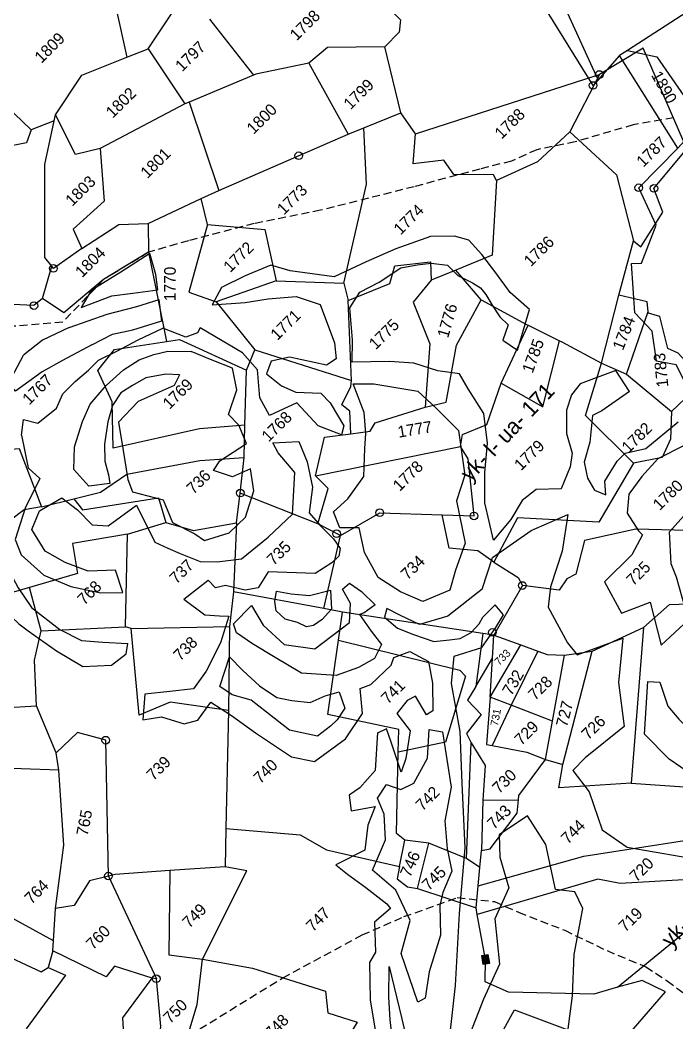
# Model space of a CAD drawing. Header units: metres. Extents: x 302481 to 307962, y 1946667 to 1951250.
# Drawn here: x 305117 to 305535, y 1948426 to 1949064 of the extents above; entities that cross this region are included whole.
import ezdxf

# ---------------------------------------------------------------- set-up
doc = ezdxf.new("R2010")
doc.units = ezdxf.units.M
doc.linetypes.add('DASHED', pattern=[0.75, 0.5, -0.25])
for name, color, linetype in [('LINE_FOOTPATH', 1, 'DASHED'), ('POLY_HATCH', 12, 'Continuous'), ('POLY_PARCEL', 6, 'Continuous'), ('SYM_STONE', 1, 'Continuous'), ('TEXT_MAPOUT', 7, 'Continuous'), ('TEXT_PARCEL', 7, 'Continuous')]:
    doc.layers.add(name, color=color, linetype=linetype)
doc.styles.add('TEXT_MAP', font='')
doc.styles.get('TEXT_MAP').set_extended_font_data('Kruti Dev 050')

# ---------------------------------------------------------------- blocks, each defined once
blk = doc.blocks.new('STONE')
blk.add_circle((0, 0), 0.851)
blk = doc.blocks.new('STONESQUAREFILLED')
blk.add_hatch(color=256).paths.add_polyline_path([(0.7, -0.48), (0.7, 0.48), (-0.7, 0.48), (-0.7, -0.48)])
blk.add_lwpolyline([(-0.7, 0.48), (0.7, 0.48), (0.7, -0.48), (-0.7, -0.48)], close=True)

msp = doc.modelspace()

# ---------------------------------------------------------------- linework, layer by layer
at = {"layer": 'LINE_FOOTPATH', "ltscale": 10}
for points in [[(305532.78, 1949001.36), (305507.24, 1948996.99), (305470.31, 1948986.2), (305445.88, 1948981.14), (305429.7, 1948973.9), (305409.58, 1948968.82), (305367.81, 1948957.61), (305308.36, 1948942.61), (305266.06, 1948934.13), (305224.3, 1948923.28), (305198.85, 1948915.91), (305170.32, 1948898.49), (305144.32, 1948871.51), (305113.34, 1948868.84), (305075.98, 1948868.18), (305036.43, 1948865.71), (304975.93, 1948863.47), (304932.7, 1948864.27), (304892.1, 1948861.81), (304845.09, 1948861.36), (304794.98, 1948861.83), (304747.94, 1948870.93)], [(305225.07, 1948417.79), (305284.32, 1948454.26), (305334.87, 1948481.58), (305361.35, 1948493.19), (305395.31, 1948505.31), (305418.98, 1948502.77), (305434.27, 1948495.98), (305463.61, 1948484.52), (305490.55, 1948471.56), (305515.17, 1948461.27), (305528.77, 1948452.43), (305543.69, 1948441.36), (305566.69, 1948424.31)]]:
    msp.add_lwpolyline(points, dxfattribs=at)
at = {"layer": 'POLY_HATCH'}
for points in [[(305504.74, 1948827.3), (305496.12, 1948840.58), (305473.44, 1948832.24), (305467.98, 1948825.25), (305464.82, 1948815.4), (305464.86, 1948800.66), (305468.32, 1948788.03), (305467.19, 1948779.29), (305461.34, 1948765.3), (305445.4, 1948764.96), (305436.53, 1948757.88), (305429.4, 1948745.92), (305418.4, 1948732.68), (305412.76, 1948756.55), (305412.92, 1948775.71), (305414.45, 1948794.41), (305412.21, 1948813.39), (305402.13, 1948828.98), (305396.63, 1948838.48), (305383, 1948840.44), (305367.63, 1948845.26), (305352.16, 1948846.3), (305328.49, 1948845.98), (305328.62, 1948860.17), (305326.85, 1948880.53), (305333.33, 1948890.56), (305345.6, 1948896.98), (305359.45, 1948906.07), (305369.68, 1948907.89), (305378.71, 1948908.89), (305389.02, 1948907.67), (305395.73, 1948901.21), (305405.02, 1948896.4), (305409.98, 1948893.17), (305413.37, 1948889.11), (305417.5, 1948882.28), (305422.36, 1948874.9), (305427.71, 1948869.63), (305424.35, 1948859.96), (305433.68, 1948853.6), (305441.29, 1948879.49), (305428.96, 1948890.26), (305419.76, 1948902.85), (305410.88, 1948914.47), (305402.74, 1948923.63), (305393.5, 1948926.12), (305378.24, 1948926.04), (305356.19, 1948918.13), (305337.25, 1948909.89), (305316.9, 1948900.26), (305289.08, 1948904.19), (305276.63, 1948907.76), (305260.27, 1948900.81), (305245.31, 1948893.53), (305239.45, 1948882.47)], [(305204.84, 1948892.04), (305203.63, 1948901.78), (305199.7, 1948915.12), (305181.39, 1948903.22), (305162.44, 1948891.55), (305156.05, 1948880.85)], [(305207.36, 1948872.24), (305206.88, 1948875.55), (305205.61, 1948885.85)], [(305148.39, 1948868.04), (305131.39, 1948860.01), (305119.43, 1948850.37)], [(305231.74, 1948867.91), (305229.95, 1948864.54), (305222.74, 1948861.98), (305208.04, 1948867.6)], [(305218.66, 1948837.97), (305215.22, 1948831.07), (305192.33, 1948821.02), (305179.86, 1948807.85), (305182.8, 1948789.87), (305185.84, 1948771.22), (305188.7, 1948763.45), (305208.21, 1948758.42), (305214.16, 1948743.87), (305228.34, 1948736.85), (305234.43, 1948732.62), (305250.2, 1948737.36), (305260.66, 1948747.44), (305265.82, 1948764.18), (305263.86, 1948778.05), (305252.31, 1948773.08), (305240.23, 1948777.1), (305244.24, 1948783.2), (305261.14, 1948794.15), (305256.3, 1948805.8), (305249.77, 1948812.7), (305255.04, 1948828.44), (305252.42, 1948842.09), (305239.46, 1948847.22), (305226.05, 1948852.8)], [(305118.05, 1948799.49), (305122.27, 1948778.77), (305129.81, 1948771.92), (305120.52, 1948753.11), (305113.98, 1948733.07)], [(305182.55, 1948699.46), (305177.9, 1948713.56), (305160.46, 1948713.06), (305145.96, 1948718.5), (305133.1, 1948725.68), (305124.59, 1948739.56), (305129.5, 1948751.46), (305143.71, 1948759.67), (305153.65, 1948751.96), (305163.05, 1948742.41), (305173.23, 1948741.84), (305191.25, 1948754.91), (305202.87, 1948731.49), (305211.09, 1948727.69), (305219.1, 1948724.31), (305231.65, 1948719.2)], [(305411.16, 1948701.53), (305417.62, 1948721.74), (305442.37, 1948738.94), (305465.6, 1948749.11), (305461.91, 1948725.7), (305454.6, 1948702.94), (305453.07, 1948690.17), (305465.34, 1948667.36), (305471.49, 1948659.69), (305500.69, 1948670.27), (305497.83, 1948642.18), (305501.36, 1948614.07), (305476.6, 1948594.32), (305468.7, 1948586.24), (305479.09, 1948572.6), (305487.52, 1948548.52), (305503.45, 1948537.42), (305537.71, 1948531.39), (305551.93, 1948529.93), (305575.21, 1948530.17), (305593.92, 1948538.75), (305603.43, 1948546.64), (305611.23, 1948557.69), (305617.2, 1948581.96)], [(305097.7, 1948734.53), (305098.61, 1948717.47), (305098.46, 1948708.2), (305106.79, 1948688.55), (305116.38, 1948679.46), (305122.43, 1948675.01), (305140.37, 1948662.41), (305157.02, 1948652.41), (305175.43, 1948653.24), (305184.77, 1948660.37), (305185.71, 1948666.9)], [(305221.39, 1948695.28), (305234.79, 1948685.18), (305244.1, 1948684.62), (305250.06, 1948684.39), (305244.69, 1948667.5), (305235.64, 1948649.32), (305227.48, 1948638.08), (305212.42, 1948636.37), (305196.6, 1948634.78), (305195.25, 1948618.43), (305207.17, 1948620.24), (305221.56, 1948615.88), (305230.24, 1948618.14), (305238.61, 1948629.6), (305251.59, 1948621.24), (305266.93, 1948610.05), (305266.93, 1948610.05), (305289.84, 1948594.84), (305304.46, 1948591.99), (305324.11, 1948606.25), (305335.1, 1948622.48), (305333.42, 1948638.4), (305340.25, 1948640.99)], [(305388.64, 1948400), (305394.18, 1948449.3), (305396.69, 1948495.25), (305400.36, 1948536.98), (305398.3, 1948578.05), (305397.23, 1948611.04), (305391.6, 1948641.52), (305393.34, 1948658.85), (305410.87, 1948664.37), (305419.83, 1948677.14), (305424.73, 1948685.21), (305419.38, 1948691.65)], [(305344.49, 1948610.44), (305343.11, 1948586.28), (305333.32, 1948575.15), (305326.49, 1948570.39), (305327.86, 1948560.43), (305343.14, 1948563.21), (305338.34, 1948551.41), (305336.45, 1948535.39), (305336.45, 1948535.39), (305318, 1948526.11), (305325.57, 1948520.14), (305337.13, 1948511.66), (305350.53, 1948501.35), (305352.79, 1948498.31), (305342.58, 1948489.77), (305343.17, 1948470.6), (305339.47, 1948464.11)], [(305465.56, 1948420.08), (305468.61, 1948442.73), (305469.69, 1948469.03), (305475.08, 1948498.29), (305469.98, 1948508.89), (305457.75, 1948510.4), (305451.72, 1948539.19), (305440.04, 1948557.41), (305421.97, 1948545.2), (305422.42, 1948530.98), (305428.15, 1948511.45), (305419.15, 1948491.79), (305422.2, 1948463), (305411.87, 1948440.69), (305403.2, 1948418.38)], [(305339.47, 1948464.11), (305339.93, 1948440.17), (305343.01, 1948420.99), (305340.34, 1948400.74), (305335.83, 1948378), (305325.36, 1948356.9), (305313.04, 1948331.36), (305308.24, 1948319.35), (305307.66, 1948317.66)]]:
    msp.add_lwpolyline(points, dxfattribs=at)
at = {"layer": 'POLY_HATCH', "lineweight": -2}
for points in [[(305156.05, 1948880.85), (305175.55, 1948888.2), (305188.93, 1948889.91), (305204.84, 1948892.04)], [(305239.45, 1948882.47), (305260.29, 1948883.86), (305275.04, 1948886.37), (305292.85, 1948887.85), (305308.09, 1948882.73), (305317.17, 1948858.3), (305318.16, 1948848.13), (305312.04, 1948844.07), (305288.66, 1948849.21), (305276.96, 1948846.69), (305273.88, 1948838.56), (305283.52, 1948830.91), (305292.66, 1948826.83), (305308.43, 1948826.28), (305314.51, 1948820.17), (305323.11, 1948805.4), (305321.57, 1948799.81), (305306.84, 1948805.43), (305293.15, 1948820.21), (305275.84, 1948812.11), (305269.77, 1948823.32), (305268.29, 1948841.12), (305258.66, 1948851.82), (305231.74, 1948867.91)], [(305148.39, 1948868.04), (305172.61, 1948876.57), (305191.52, 1948881.47), (305205.61, 1948885.85)], [(305162.78, 1948857.09), (305176.06, 1948863.77), (305188.86, 1948866.65), (305207.36, 1948872.24)], [(305166.99, 1948847.19), (305178.65, 1948853.01), (305192.33, 1948860.24), (305208.04, 1948867.6)], [(305162.78, 1948857.09), (305144.09, 1948846.96), (305131.34, 1948839.91), (305114.33, 1948827.51), (305110.11, 1948832.89), (305119.43, 1948850.37)], [(305160.95, 1948766.98), (305151.39, 1948777.76), (305151.72, 1948792.01), (305157, 1948808.28), (305161.69, 1948819.32), (305171.9, 1948831.21), (305182.97, 1948841.07), (305192.88, 1948847.45), (305202.19, 1948850.91), (305211.21, 1948852.93), (305226.05, 1948852.8)], [(305118.05, 1948799.49), (305119.37, 1948809.4), (305128.41, 1948807.12), (305140.32, 1948816.71), (305144.3, 1948825.75), (305152.25, 1948833.65), (305160.75, 1948840.98), (305166.99, 1948847.19)], [(305218.66, 1948837.97), (305210.01, 1948838.39), (305197.21, 1948836.1), (305188.76, 1948831.17), (305181.19, 1948826.54), (305175.93, 1948818.41), (305172.99, 1948807.95), (305170.92, 1948793.71), (305171.18, 1948782.95), (305173.48, 1948774.22), (305174.33, 1948768.69), (305160.95, 1948766.98)], [(305504.74, 1948827.3), (305487.33, 1948814.98), (305481.21, 1948811.94), (305479.64, 1948795.16), (305476.04, 1948782.45), (305478.04, 1948772.28), (305482.6, 1948764.64), (305489.71, 1948761.57), (305489.22, 1948770.22), (305496.89, 1948782.92), (305501.99, 1948787.99), (305515.22, 1948791.01), (305535.88, 1948808.02)], [(305549.12, 1948802.42), (305539.64, 1948792.99), (305522.83, 1948784.38), (305512.63, 1948773.22), (305504.46, 1948762.05), (305503.4, 1948749.84), (305510.49, 1948738.64), (305513.02, 1948736.09), (305506.37, 1948723.39), (305489.03, 1948706.14), (305499.65, 1948686.28), (305517.98, 1948693.36), (305525.02, 1948665.88), (305542.36, 1948682.12), (305534.81, 1948709.09), (305531.28, 1948717.74), (305530.32, 1948738.09), (305546.65, 1948756.36), (305560.44, 1948775.15), (305578.02, 1948791.9)], [(305242.57, 1948718.87), (305258.04, 1948720.76), (305274.98, 1948734.73), (305290.48, 1948749.19), (305292.01, 1948775.75), (305281.43, 1948788.33), (305278.06, 1948794.62), (305294.49, 1948795.55), (305299.76, 1948782.5), (305303.1, 1948766.55), (305301.11, 1948750.13), (305308.33, 1948741.9), (305316.52, 1948733.68), (305320.85, 1948727.39), (305319.87, 1948722.56), (305315.51, 1948718.22), (305304.86, 1948711.48), (305274.92, 1948712.52), (305268.61, 1948702.39), (305260.39, 1948700.96), (305247.84, 1948703.88), (305241.56, 1948702.45), (305236.74, 1948707.29)], [(305105.81, 1948733.8), (305107.66, 1948717.89), (305116.05, 1948702.46), (305124.44, 1948689.93), (305142.43, 1948675.93), (305156.37, 1948668.92), (305169.74, 1948667.73), (305185.71, 1948666.9)], [(305113.98, 1948733.07), (305117.85, 1948723.39), (305132.35, 1948710.56), (305149.49, 1948703.25), (305168.67, 1948699.13), (305182.55, 1948699.46)], [(305231.65, 1948719.2), (305242.57, 1948718.87)], [(305221.39, 1948695.28), (305236.74, 1948707.29)], [(305411.16, 1948701.53), (305389.27, 1948684.31), (305371.19, 1948679.11), (305359.16, 1948684.9), (305350.4, 1948689.24), (305349.08, 1948683.75), (305357.31, 1948676.79), (305367.38, 1948672.71), (305380.46, 1948668.22), (305390.41, 1948669.25), (305397.09, 1948670.15), (305404.04, 1948673.93), (305409.29, 1948679.42), (305411.53, 1948683.73), (305419.38, 1948691.65)], [(305340.25, 1948640.99), (305353.25, 1948653.21), (305354.91, 1948658.13), (305365.17, 1948661.79), (305377.04, 1948655.62), (305379.45, 1948641.68), (305379.81, 1948624.05), (305375.7, 1948621.6), (305368.77, 1948633.5), (305363.43, 1948630.65), (305356.85, 1948622.46), (305365.42, 1948611.38), (305362.5, 1948593.76), (305359.61, 1948585.16), (305353.11, 1948604.85), (305350.26, 1948612.64), (305344.46, 1948610.02)], [(305617.2, 1948581.96), (305596.61, 1948576.52), (305552.37, 1948578.14), (305530.04, 1948593.44), (305514.32, 1948609.24), (305516.46, 1948642.81), (305524.08, 1948642.28), (305529.12, 1948627.01), (305536.22, 1948618.86), (305546.87, 1948608.16), (305568.73, 1948605.56), (305579.81, 1948613.53)], [(305354.58, 1948411.36), (305352.51, 1948427.61), (305351.84, 1948441.97), (305351.87, 1948461.45), (305359.77, 1948428.95), (305364.42, 1948409.17)]]:
    msp.add_lwpolyline(points, dxfattribs=at)
for points in [[(305342.24, 1948832.15), (305370.19, 1948827.51), (305381.86, 1948816.81), (305396.06, 1948802.54), (305400.04, 1948774.05), (305394.9, 1948757.79), (305400.41, 1948730.82), (305394.26, 1948713.54), (305390.66, 1948700.84), (305373.35, 1948693.75), (305359.13, 1948699.89), (305344.92, 1948709.07), (305336.32, 1948724.86), (305332.81, 1948740.63), (305320.6, 1948740.66), (305316.56, 1948750.84), (305325.74, 1948758.96), (305335.96, 1948773.17), (305336.52, 1948790.97), (305337.06, 1948800.63), (305336.08, 1948813.86), (305329.01, 1948832.18)], [(305264.47, 1948691.06), (305271.77, 1948678.59), (305285.15, 1948666.42), (305304.62, 1948663.5), (305326.7, 1948680.38), (305327.38, 1948692.51), (305322.3, 1948701.47), (305326.78, 1948705.29), (305334.43, 1948700.16), (305343.02, 1948691.52), (305335.98, 1948686.43), (305333.11, 1948685.48), (305340.42, 1948674.92), (305347.1, 1948666.28), (305342.6, 1948657.35), (305332.37, 1948651.63), (305318.3, 1948646.55), (305296.27, 1948648.2), (305279.38, 1948658.13), (305265.03, 1948666.79), (305254.84, 1948673.83), (305252.94, 1948679.59)], [(305280.2, 1948700.32), (305289.71, 1948698.66), (305301.35, 1948697.49), (305314.65, 1948700.9), (305315.27, 1948688.76), (305309.34, 1948682.21), (305303.92, 1948678.45), (305299.32, 1948677.48), (305293.59, 1948680.28), (305285.89, 1948682.43), (305280.16, 1948687.85), (305279.2, 1948693.76)], [(305244.19, 1948639.69), (305250.32, 1948658.52), (305258.91, 1948649.87), (305269.42, 1948639.95), (305280.58, 1948632.58), (305290.15, 1948630.65), (305301.64, 1948629.34), (305311.24, 1948633.79), (305320.18, 1948636.33), (305323.67, 1948625.78), (305318.85, 1948618.45), (305314.69, 1948614.31), (305306.37, 1948607.94), (305288.5, 1948611.81), (305264.29, 1948631.02), (305252.16, 1948634.24)], [(305370.2, 1948438.8), (305359.61, 1948469.85), (305365.27, 1948490.69), (305356.17, 1948510.04), (305341.46, 1948522.79), (305349.66, 1948542.1), (305348.69, 1948558.38), (305344.65, 1948568.56), (305350.27, 1948577.2), (305359.42, 1948574.12), (305367.57, 1948578.17), (305376.27, 1948593.92), (305377.34, 1948612.23), (305385.98, 1948610.69), (305391.47, 1948575.58), (305387.34, 1948554.22), (305388.81, 1948536.42), (305391.82, 1948522.17), (305386.18, 1948508.45), (305384.12, 1948500.31), (305384.57, 1948481.49), (305377.38, 1948458.11), (305374.79, 1948441.33)]]:
    msp.add_lwpolyline(points, close=True, dxfattribs=at)
at = {"layer": 'POLY_PARCEL'}
for points in [[(305483.55, 1949028.31), (305465.56, 1949067.73), (305446.65, 1949107.39), (305433.61, 1949133.75), (305408.68, 1949161.85), (305396.76, 1949198.93)], [(305616.71, 1949117.64), (305503.46, 1949044.37)], [(305296.11, 1949109.18), (305320.88, 1949102.09), (305359.28, 1949063.84), (305358.31, 1949055.9), (305349.15, 1949046.67)], [(305180.66, 1949103.13), (305178.06, 1949071.7), (305185.21, 1949040.1)], [(305198.58, 1949045.43), (305223.33, 1949082.47)], [(305498.51, 1949041.17), (305481.64, 1949022.03), (305447.18, 1949077.9), (305445.82, 1949080.16)], [(305237.64, 1949064.12), (305265.75, 1949028.57)], [(305349.15, 1949046.67), (305312.75, 1949046.15), (305300.86, 1949036.21)], [(305359.42, 1949004.61), (305349.15, 1949046.67)], [(305139.64, 1949003.34), (305156.56, 1949028.67), (305185.21, 1949040.1)], [(305185.21, 1949040.1), (305198.58, 1949045.43)], [(305198.58, 1949045.43), (305222.06, 1949010.41)], [(305507.31, 1948923.17), (305512.1, 1948919.33), (305525.95, 1948941.33), (305520.39, 1948956.54), (305541.36, 1948981.66), (305513.45, 1949045.73), (305485.68, 1949029)], [(305503.46, 1949044.37), (305498.51, 1949041.17)], [(305535.52, 1948982.06), (305498.51, 1949041.17)], [(305503.46, 1949044.37), (305522.16, 1949040.26), (305550.95, 1948998.91), (305535.52, 1948982.06)], [(305300.86, 1949036.21), (305267.17, 1949029.17), (305265.75, 1949028.57)], [(305300.86, 1949036.21), (305325.98, 1948990.94)], [(305265.75, 1949028.57), (305224.7, 1949011.5)], [(305368.65, 1948991.3), (305483.55, 1949028.31)], [(305485.68, 1949029), (305466.95, 1948992.46)], [(305483.55, 1949028.31), (305485.68, 1949029)], [(305485.68, 1949029), (305483.77, 1949027.84), (305483.55, 1949028.31)], [(305124.23, 1948993.83), (305097.3, 1949019.49)], [(305222.06, 1949010.41), (305168.14, 1948981.94)], [(305224.7, 1949011.5), (305222.06, 1949010.41)], [(305224.7, 1949011.5), (305243.6, 1948955.22)], [(305138.84, 1948999.51), (305139.64, 1949003.34)], [(305168.14, 1948981.94), (305152.48, 1948978.18), (305139.64, 1949003.34)], [(305335.92, 1948995), (305359.42, 1949004.61)], [(305368.65, 1948991.3), (305359.42, 1949004.61)], [(305138.84, 1948999.51), (305124.23, 1948993.83)], [(305137.3, 1948907.01), (305132.98, 1948912.49), (305133.05, 1948971.77), (305138.84, 1948999.51)], [(305323.07, 1948896.25), (305337.47, 1948959.27), (305335.92, 1948995)], [(305325.98, 1948990.94), (305335.92, 1948995)], [(305124.23, 1948993.83), (305121.2, 1948985.53), (305072.09, 1948975.82)], [(305243.6, 1948955.22), (305325.98, 1948990.94)], [(305420.17, 1948961.67), (305418.38, 1948965.27), (305393.17, 1948965.46), (305386.83, 1948974.48), (305367.15, 1948972.16), (305368.65, 1948991.3)], [(305466.95, 1948992.46), (305446.25, 1948973.53), (305420.17, 1948961.67)], [(305466.95, 1948992.46), (305496.51, 1948965.12), (305507.31, 1948923.17)], [(305544.1, 1948825.36), (305534.54, 1948844.18), (305522.07, 1948846.53), (305519.3, 1948865.63), (305508.15, 1948877.27), (305506.16, 1948908.8), (305512.39, 1948908.91), (305521.74, 1948933.16), (305510.71, 1948956.98), (305535.52, 1948982.06)], [(305168.14, 1948981.94), (305170.79, 1948948.34), (305150.94, 1948930.59), (305156.47, 1948918.37)], [(305420.17, 1948961.67), (305417.38, 1948914.16), (305394.28, 1948904.57)], [(305232.43, 1948950.02), (305243.6, 1948955.22)], [(305198.68, 1948934.31), (305232.43, 1948950.02)], [(305236.33, 1948933.67), (305232.43, 1948950.02)], [(305156.47, 1948918.37), (305179.97, 1948933.58), (305198.68, 1948934.31)], [(305198.68, 1948934.31), (305198.85, 1948915.91)], [(305236.33, 1948933.67), (305224.44, 1948890.5), (305241.98, 1948884.35)], [(305236.33, 1948933.67), (305272.96, 1948930.39), (305280.18, 1948897.71)], [(305156.47, 1948918.37), (305138.41, 1948905.6), (305137.3, 1948907.01)], [(305498.14, 1948888.59), (305507.31, 1948923.17)], [(305198.85, 1948915.91), (305170.32, 1948898.49), (305145.05, 1948877.35), (305131.53, 1948886.54)], [(305198.85, 1948915.91), (305210.35, 1948859.11)], [(305131.53, 1948886.54), (305137.3, 1948907.01)], [(305325.95, 1948885.28), (305352.49, 1948896.03), (305355.65, 1948907.18), (305378.21, 1948909.89), (305378.77, 1948898.14)], [(305394.28, 1948904.57), (305378.77, 1948898.14)], [(305410.52, 1948885.6), (305394.28, 1948904.57)], [(305280.18, 1948897.71), (305241.98, 1948884.35)], [(305280.18, 1948897.71), (305323.07, 1948896.25)], [(305323.07, 1948896.25), (305325.95, 1948885.28)], [(305378.77, 1948898.14), (305367.33, 1948884.24), (305377.8, 1948857.71), (305374.91, 1948817.29)], [(305131.53, 1948886.54), (305125.98, 1948881.97), (305108.16, 1948882.97)], [(305487.05, 1948845.26), (305498.14, 1948888.59)], [(305516.8, 1948878.12), (305516.08, 1948884.37), (305498.14, 1948888.59)], [(305241.98, 1948884.35), (305266.46, 1948853.73)], [(305327.94, 1948834.3), (305325.95, 1948885.28)], [(305374.91, 1948817.29), (305388.24, 1948820.62), (305394.83, 1948856.84), (305410.52, 1948885.6)], [(305410.52, 1948885.6), (305439.38, 1948869.94), (305440.36, 1948869.46)], [(305502.88, 1948838.28), (305516.8, 1948878.12)], [(305541.88, 1948845), (305535.73, 1948851.66), (305529.18, 1948854.71), (305524.12, 1948875.14), (305516.91, 1948877.15), (305516.8, 1948878.12)], [(305423.31, 1948832.71), (305440.36, 1948869.46)], [(305440.36, 1948869.46), (305460.37, 1948859.56)], [(305166.74, 1948840.58), (305177.36, 1948853.98), (305210.35, 1948859.11)], [(305210.35, 1948859.11), (305218.65, 1948860.4), (305261.14, 1948840.91)], [(305423.31, 1948832.71), (305449.81, 1948817.5), (305460.37, 1948859.56)], [(305460.37, 1948859.56), (305461.78, 1948858.86), (305487.05, 1948845.26)], [(305261.14, 1948840.91), (305266.46, 1948853.73)], [(305266.46, 1948853.73), (305327.94, 1948834.3)], [(305507.34, 1948781.71), (305476.91, 1948812.15), (305487.05, 1948845.26)], [(305487.05, 1948845.26), (305502.88, 1948838.28)], [(305260.19, 1948805.88), (305231.28, 1948803.65), (305176.34, 1948791.36), (305175.83, 1948820.84), (305166.74, 1948840.58)], [(305260.19, 1948805.88), (305261.14, 1948840.91)], [(305502.88, 1948838.28), (305531.54, 1948814.51)], [(305327.64, 1948800.46), (305327.01, 1948814.76), (305321.91, 1948818.92), (305327.54, 1948830.4), (305327.94, 1948834.3)], [(305397.39, 1948792.3), (305398.67, 1948800.02), (305414.14, 1948806.27), (305423.31, 1948832.71)], [(305531.54, 1948814.51), (305544.41, 1948826.99), (305544.4, 1948830.75)], [(305327.64, 1948800.46), (305339.9, 1948802.12), (305343.11, 1948807.38), (305374.91, 1948817.29)], [(305531.54, 1948814.51), (305530.98, 1948796.98), (305525.52, 1948785.33), (305507.34, 1948781.71)], [(305259.64, 1948785.37), (305260.19, 1948805.88)], [(305305.16, 1948773.6), (305310.83, 1948798.18), (305327.64, 1948800.46)], [(305093.98, 1948789.23), (305116.66, 1948791.1), (305130.91, 1948754.03)], [(305305.16, 1948773.6), (305397.39, 1948792.3)], [(305385.78, 1948748.84), (305405.94, 1948748.15), (305402.29, 1948784.56), (305397.39, 1948792.3)], [(305151.37, 1948758.94), (305168.32, 1948763.32), (305185.03, 1948774.67), (305231.62, 1948783.52), (305259.64, 1948785.37)], [(305257.29, 1948762.7), (305259.64, 1948785.37)], [(305507.34, 1948781.71), (305485.25, 1948744.2), (305433.61, 1948747.01), (305418.61, 1948718.71)], [(305306.66, 1948743.1), (305313.12, 1948765.6), (305305.16, 1948773.6)], [(305130.91, 1948754.03), (305151.37, 1948758.94)], [(305151.37, 1948758.94), (305156.93, 1948752.06), (305205.18, 1948759.63), (305209.84, 1948743.96)], [(305254.83, 1948743.75), (305257.29, 1948762.7)], [(305306.66, 1948743.1), (305257.29, 1948762.7)], [(305130.91, 1948754.03), (305119.73, 1948751.98), (305111.09, 1948745.45), (305101.19, 1948746.27), (305064.09, 1948728.94), (305057.56, 1948735.66)], [(305320.91, 1948735.76), (305345.97, 1948750.2), (305385.78, 1948748.84)], [(305418.61, 1948718.71), (305408.33, 1948725.91), (305390.03, 1948727.71), (305385.78, 1948748.84)], [(305185.46, 1948736.45), (305209.84, 1948743.96)], [(305209.84, 1948743.96), (305227.58, 1948738.88), (305254.83, 1948743.75)], [(305254.83, 1948743.75), (305253.04, 1948699.92)], [(305320.91, 1948735.76), (305306.66, 1948743.1)], [(305621.9, 1948721.67), (305577.49, 1948722.91), (305557.99, 1948738.43), (305508.81, 1948739.73), (305476.15, 1948732.47), (305470.8, 1948711.01), (305464.92, 1948708.14), (305460.09, 1948700.83), (305436.71, 1948703.88)], [(305185.46, 1948736.45), (305150.48, 1948730.52), (305153.77, 1948711.51), (305123.18, 1948702.56)], [(305184.31, 1948677.55), (305185.46, 1948736.45)], [(305310.4, 1948689.17), (305320.91, 1948735.76)], [(305513.64, 1948677.1), (305530.36, 1948691.7), (305604.03, 1948694.43), (305623.18, 1948716.71), (305621.9, 1948721.67)], [(305418.61, 1948718.71), (305434.03, 1948709.05), (305436.71, 1948703.88)], [(305123.18, 1948702.56), (305071.83, 1948687.85)], [(305130.58, 1948675.1), (305123.18, 1948702.56)], [(305436.71, 1948703.88), (305418.49, 1948672.37)], [(305253.04, 1948699.92), (305250.44, 1948677.86)], [(305310.4, 1948689.17), (305253.04, 1948699.92)], [(305322.21, 1948686.95), (305310.4, 1948689.17)], [(305319.7, 1948669.13), (305322.21, 1948686.95)], [(305411.62, 1948673.41), (305322.21, 1948686.95)], [(305130.58, 1948675.1), (305184.31, 1948677.55)], [(305187.95, 1948676.59), (305184.31, 1948677.55)], [(305187.95, 1948676.59), (305250.44, 1948677.86)], [(305249.67, 1948624.35), (305212.71, 1948629.63), (305193.01, 1948621.39), (305187.95, 1948676.59)], [(305250.44, 1948677.86), (305249.67, 1948624.35)], [(305481.08, 1948662.04), (305513.64, 1948677.1)], [(305513.64, 1948677.1), (305505.87, 1948578.05)], [(305127.63, 1948627.29), (305126.28, 1948656.32), (305130.58, 1948675.1)], [(305411.62, 1948673.41), (305407.07, 1948639.6)], [(305418.49, 1948672.37), (305411.62, 1948673.41)], [(305417.66, 1948657.58), (305418.49, 1948672.37)], [(305418.49, 1948672.37), (305435.8, 1948666.09)], [(305357.71, 1948597.9), (305358.04, 1948612.17), (305313.05, 1948621.9), (305319.7, 1948669.13)], [(305319.7, 1948669.13), (305397.01, 1948650.09), (305400.48, 1948646.25), (305387.8, 1948604.12), (305357.71, 1948597.9)], [(305416.26, 1948632.85), (305435.8, 1948666.09)], [(305435.8, 1948666.09), (305446.55, 1948662.2)], [(305407.07, 1948639.6), (305417.66, 1948657.58)], [(305416.26, 1948632.85), (305417.66, 1948657.58)], [(305446.55, 1948662.2), (305429.52, 1948627.68)], [(305446.55, 1948662.2), (305452.47, 1948660.05), (305463.56, 1948659.56)], [(305455.93, 1948617.66), (305463.56, 1948659.56)], [(305462.43, 1948589.95), (305481.08, 1948662.04)], [(305463.56, 1948659.56), (305481.08, 1948662.04)], [(305407.07, 1948639.6), (305401.88, 1948631.01), (305410.45, 1948621.82), (305401.24, 1948609.8), (305404.04, 1948603.73)], [(305416.26, 1948632.85), (305413.9, 1948602.7), (305417.52, 1948602.02)], [(305429.52, 1948627.68), (305416.26, 1948632.85)], [(305021.93, 1948613.65), (305057.96, 1948626.36), (305078.02, 1948618.59), (305084.53, 1948624.69), (305127.63, 1948627.29)], [(305140.17, 1948597.4), (305127.63, 1948627.29)], [(305429.52, 1948627.68), (305417.52, 1948602.02)], [(305455.93, 1948617.66), (305429.52, 1948627.68)], [(305249.67, 1948624.35), (305248.16, 1948549.27)], [(305451.47, 1948593.12), (305455.93, 1948617.66)], [(305173.37, 1948518.97), (305171.73, 1948605.47), (305153.81, 1948610.42), (305140.17, 1948597.4)], [(305401.2, 1948530.17), (305404.04, 1948603.73)], [(305404.04, 1948603.73), (305413.05, 1948589.34), (305411.62, 1948567.27)], [(305417.52, 1948602.02), (305439.61, 1948597.81), (305451.47, 1948593.12)], [(305141.82, 1948586.44), (305140.17, 1948597.4)], [(305361.88, 1948541.85), (305356.54, 1948546.15), (305357.71, 1948597.9)], [(305434.24, 1948567.59), (305434.48, 1948570.25), (305451.47, 1948593.12)], [(305451.47, 1948593.12), (305462.43, 1948589.95)], [(305141.82, 1948586.44), (305093.81, 1948588.16), (305085.45, 1948563.19)], [(305139.73, 1948498.41), (305145.04, 1948538.62), (305141.82, 1948586.44)], [(305505.87, 1948578.05), (305459.99, 1948575.09), (305462.43, 1948589.95)], [(305505.87, 1948578.05), (305564.14, 1948574.11), (305553.98, 1948542)], [(305410.61, 1948535.26), (305416.13, 1948536.33), (305433.48, 1948559.09), (305434.24, 1948567.59)], [(305411.62, 1948567.27), (305434.24, 1948567.59)], [(305411.62, 1948567.27), (305410.61, 1948535.26)], [(305248.16, 1948549.27), (305247.67, 1948524.91)], [(305248.16, 1948549.27), (305295.44, 1948545.2), (305312.13, 1948535.74), (305358.61, 1948525.14)], [(305358.61, 1948525.14), (305361.88, 1948541.85)], [(305377.24, 1948539.84), (305361.88, 1948541.85)], [(305408.54, 1948512.74), (305475.79, 1948531.6), (305552.11, 1948543.45), (305553.98, 1948542)], [(305370.01, 1948511.11), (305377.24, 1948539.84)], [(305401.2, 1948530.17), (305377.24, 1948539.84)], [(305409.62, 1948524.49), (305401.2, 1948530.17)], [(305409.62, 1948524.49), (305410.61, 1948535.26)], [(305138.47, 1948477.83), (305094.55, 1948501.87), (305026.16, 1948525.6)], [(305247.67, 1948524.91), (305212.39, 1948522.46)], [(305233.19, 1948466.18), (305261.53, 1948522.44), (305247.67, 1948524.91)], [(305358.61, 1948525.14), (305357.02, 1948517.24), (305363.68, 1948512.14), (305370.01, 1948511.11)], [(305408.54, 1948512.74), (305409.62, 1948524.49)], [(305173.37, 1948518.97), (305161.38, 1948516.08), (305151.62, 1948500.27), (305139.73, 1948498.41)], [(305212.39, 1948522.46), (305177.71, 1948520.01), (305173.37, 1948518.97)], [(305173.37, 1948518.97), (305203.88, 1948453.67)], [(305212.39, 1948522.46), (305211.89, 1948468.87), (305233.19, 1948466.18)], [(305561.49, 1948517.79), (305498.94, 1948514.19), (305484.6, 1948517.05), (305408.02, 1948494.57)], [(305370.01, 1948511.11), (305407.25, 1948498.8)], [(305407.25, 1948498.8), (305408.54, 1948512.74)], [(305138.47, 1948477.83), (305139.73, 1948498.41)], [(305408.02, 1948494.57), (305407.25, 1948498.8)], [(305497.18, 1948448.22), (305562.48, 1948501.7)], [(305497.18, 1948448.22), (305482.05, 1948443.95), (305427.83, 1948445.14), (305413.1, 1948451.76), (305413.26, 1948465.92), (305408.02, 1948494.57)], [(305101.28, 1948471.64), (305130.62, 1948458.1), (305135.15, 1948460.94)], [(305138.08, 1948471.44), (305138.47, 1948477.83)], [(305138.08, 1948471.44), (305135.15, 1948460.94)], [(305201.24, 1948454.1), (305177.18, 1948461.61), (305171.98, 1948454.88), (305138.08, 1948471.44)], [(305219.14, 1948402.06), (305229.84, 1948437.3), (305233.19, 1948466.18)], [(305233.19, 1948466.18), (305265.06, 1948460.34), (305311.47, 1948445.68), (305312.87, 1948432.08), (305331.62, 1948426.03), (305300.77, 1948375.18)], [(305135.15, 1948460.94), (305146.09, 1948455.98), (305121.17, 1948421.71)], [(305191.94, 1948371.38), (305175.71, 1948380.21), (305183.98, 1948403.55), (305182.62, 1948428.72), (305201.24, 1948454.1)], [(305191.94, 1948371.38), (305197.34, 1948376.28), (305204, 1948396.65), (305206.69, 1948423.32), (305203.88, 1948453.67)], [(305203.88, 1948453.67), (305201.24, 1948454.1)], [(305399.27, 1948369.26), (305402.61, 1948400.2), (305414.74, 1948403.06), (305431.63, 1948433.85), (305474.05, 1948417.93), (305499.22, 1948412.49), (305527.76, 1948445.3), (305512.91, 1948452.65), (305497.18, 1948448.22)]]:
    msp.add_lwpolyline(points, dxfattribs=at)

# ---------------------------------------------------------------- block references
at = {"layer": 'SYM_STONE'}
for name, p, xscale, yscale, zscale, rotation in [('STONE', (305485.68, 1949029), 2.862570097236071, 2.862570097236071, 2.862570097236071, 44.8498280447801), ('STONE', (305294.49, 1948977.28), 2.862570097236071, 2.862570097236071, 2.862570097236071, 44.8498280447801), ('STONE', (305520.39, 1948956.54), 2.862570097236071, 2.862570097236071, 2.862570097236071, 44.8498280447801), ('STONE', (305138.41, 1948905.6), 2.862570097236071, 2.862570097236071, 2.862570097236071, 44.8498280447801), ('STONE', (305125.98, 1948881.97), 2.862570097236071, 2.862570097236071, 2.862570097236071, 44.8498280447801), ('STONE', (305257.29, 1948762.7), 2.862570097236071, 2.862570097236071, 2.862570097236071, 44.8498280447801), ('STONE', (305345.97, 1948750.2), 2.862570097236071, 2.862570097236071, 2.862570097236071, 44.8498280447801), ('STONE', (305405.94, 1948748.15), 2.862570097236071, 2.862570097236071, 2.862570097236071, 44.8498280447801), ('STONE', (305318.49, 1948736.86), 2.862570097236071, 2.862570097236071, 2.862570097236071, 44.8498280447801), ('STONE', (305436.71, 1948703.88), 2.862570097236071, 2.862570097236071, 2.862570097236071, 44.8498280447801), ('STONE', (305417.63, 1948674.01), 2.862570097236071, 2.862570097236071, 2.862570097236071, 44.8498280447801), ('STONE', (305171.73, 1948605.47), 2.862570097236071, 2.862570097236071, 2.862570097236071, 44.8498280447801), ('STONE', (305173.37, 1948518.97), 2.862570097236071, 2.862570097236071, 2.862570097236071, 44.8498280447801), ('STONESQUAREFILLED', (305413.26, 1948465.92), 4.089385853194386, 4.089385853194386, 4.089385853194386, 100.3593790447907), ('STONE', (305203.88, 1948453.67), 2.862570097236071, 2.862570097236071, 2.862570097236071, 44.8498280447801)]:
    msp.add_blockref(name, p, dxfattribs=dict(at, xscale=xscale, yscale=yscale, zscale=zscale, rotation=rotation))
at = {"layer": 'SYM_STONE', "ltscale": 10, "xscale": 2.837269951954671, "yscale": 2.837269951954671, "zscale": 2.837269951954671, "rotation": 46.59836237906222}
for p in [(305481.64, 1949022.03), (305510.71, 1948956.98)]:
    msp.add_blockref('STONE', p, dxfattribs=at)

# ---------------------------------------------------------------- texts
at = {"layer": 'TEXT_MAPOUT', "style": 'TEXT_MAP'}
for s, p in [('yk- l- ua- 171', (305403.66, 1948769.41)), ('yk- l- ua- 169', (305531.44, 1948472.85))]:
    msp.add_text(s, height=10.1331, rotation=46.59836, dxfattribs=at).set_placement(p)
at = {"layer": 'TEXT_PARCEL', "style": 'TEXT_MAP'}
for s, height, rotation, p in [('1798', 7.361, 44.84983, (305293.18, 1949050.14)), ('1809', 7.361, 44.84983, (305130.81, 1949035.77)), ('1797', 7.361, 44.84983, (305220.3, 1949030.31)), ('1890', 7.296, 299.54988, (305518.41, 1949028.58)), ('1802', 7.361, 44.84983, (305176.16, 1949000.83)), ('1799', 7.361, 44.84983, (305327.36, 1949006.22)), ('1800', 7.361, 44.84983, (305265.71, 1948990.51)), ('1788', 7.361, 44.84983, (305423.48, 1948987.5)), ('1787', 7.361, 44.84983, (305513.66, 1948969.58)), ('1801', 7.361, 44.84983, (305198.17, 1948962.45)), ('1803', 7.361, 44.84983, (305150.4, 1948944.69)), ('1773', 7.361, 44.84983, (305285.02, 1948939.24)), ('1774', 7.361, 44.84983, (305359.2, 1948926.5)), ('1786', 7.361, 44.84983, (305442.05, 1948906.3)), ('1804', 7.361, 44.84983, (305156.65, 1948899.34)), ('1772', 7.361, 44.84983, (305250.9, 1948902.66)), ('1770', 7.361, 89.81754, (305216.15, 1948884.81)), ('1776', 7.361, 73.87704, (305389.42, 1948860.89)), ('1771', 7.361, 44.84983, (305280.87, 1948859.43)), ('1775', 7.361, 44.84983, (305343.46, 1948853.56)), ('1784', 7.361, 68.3478, (305500.6, 1948852.94)), ('1785', 7.361, 69.93986, (305443.17, 1948838.46)), ('1783', 7.361, 95.87074, (305529.61, 1948830.37)), ('1767', 7.361, 44.84983, (305123.03, 1948818.32)), ('1769', 7.361, 44.84983, (305212.32, 1948815.57)), ('1768', 7.361, 44.84983, (305275.26, 1948794.73)), ('1777', 7.361, 9.34268, (305358.04, 1948797.89)), ('1782', 7.361, 44.84983, (305504.25, 1948787.71)), ('1779', 7.361, 44.84983, (305435.87, 1948776.54)), ('1778', 7.361, 44.84983, (305358.7, 1948763.38)), ('736', 7.361, 44.84983, (305227.48, 1948761.53)), ('1780', 7.361, 44.84983, (305524.06, 1948751.21)), ('735', 7.361, 44.84983, (305278.53, 1948716.18)), ('737', 7.361, 44.84983, (305216.65, 1948704.44)), ('734', 7.361, 44.84983, (305363.69, 1948706.97)), ('725', 7.361, 44.84983, (305507.22, 1948703.24)), ('768', 7.361, 44.84983, (305158.03, 1948690.95)), ('738', 7.361, 44.84983, (305219.08, 1948655.39)), ('733', 4.907, 44.84983, (305421.9, 1948652.62)), ('732', 7.361, 59.61248, (305429.74, 1948633.26)), ('728', 7.361, 44.84983, (305444.79, 1948630.31)), ('741', 7.361, 44.84983, (305351.21, 1948627.95)), ('731', 4.907, 79.24983, (305421.11, 1948614.2)), ('727', 7.361, 75.92161, (305465.05, 1948613.39)), ('726', 7.361, 44.84983, (305478.64, 1948605.2)), ('729', 7.361, 44.84983, (305436.04, 1948601.67)), ('739', 7.361, 44.84983, (305202.06, 1948579.28)), ('740', 7.361, 44.84983, (305270.03, 1948577.35)), ('730', 7.361, 44.84983, (305421.94, 1948570.93)), ('742', 7.361, 44.84983, (305373.15, 1948560.04)), ('765', 7.361, 79.16513, (305160.11, 1948544.23)), ('743', 7.361, 44.84983, (305418.65, 1948548.25)), ('744', 7.361, 44.84983, (305465.65, 1948538.9)), ('746', 7.361, 65.92661, (305365.27, 1948517.73)), ('720', 7.361, 44.84983, (305509.28, 1948514.78)), ('745', 7.361, 44.84983, (305377.18, 1948509.26)), ('764', 7.361, 44.84983, (305124.43, 1948500.67)), ('749', 7.361, 44.84983, (305224.82, 1948485.45)), ('747', 7.361, 44.84983, (305303.5, 1948483.1)), ('719', 7.361, 44.84983, (305502.2, 1948482.93)), ('760', 7.361, 44.84983, (305163.57, 1948471.65)), ('750', 7.361, 44.84983, (305212.62, 1948424.67)), ('748', 7.361, 44.84983, (305277.15, 1948415.07))]:
    msp.add_text(s, height=height, rotation=rotation, dxfattribs=at).set_placement(p)

doc.saveas('drawing.dxf')
